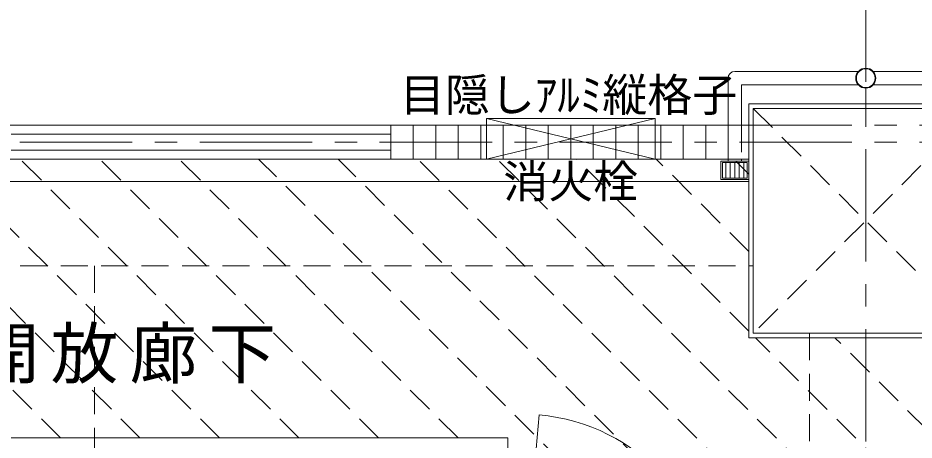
# Model space of a CAD drawing. Units: millimetres at full size; details may follow other scales. Extents: x -443943 to 462275, y -43546 to 79452.
# Drawn here: x -6964 to -2979, y -8888 to -7011 of the extents above; entities that cross this region are included whole.
import ezdxf
from ezdxf.enums import TextEntityAlignment as Align

# ---------------------------------------------------------------- set-up
doc = ezdxf.new("R2010")
doc.units = ezdxf.units.MM
doc.header["$LTSCALE"] = 100
doc.linetypes.add('CHAIN1', pattern=[8, 5, -1, 1, -1])
doc.linetypes.add('DASHED1', pattern=[1.8, 1.2, -0.6])
for name, color, linetype, lineweight in [('4-0_仕上', 7, 'Continuous', 15), ('4-1_通り芯', 4, 'Continuous', 9), ('4-2_躯体', 3, 'Continuous', 20), ('4-3_建具', 4, 'Continuous', 9), ('4-5_文字', 7, 'Continuous', 15), ('4-A_目地･ﾊｯﾁ', 4, 'Continuous', 9), ('4-C_E-CIRC', 4, 'Continuous', 9)]:
    doc.layers.add(name, color=color, linetype=linetype, lineweight=lineweight)
doc.styles.add('ＭＳ ゴシック', font='')
doc.styles.get('ＭＳ ゴシック').set_extended_font_data('MS Gothic')

msp = doc.modelspace()

# ---------------------------------------------------------------- linework, layer by layer
at = {"layer": '4-0_仕上', "color": 2}
for p, q in [((-3776.7, -7248.6), (-3227, -7248.6)), ((-2611.7, -7248.6), (-3161.3, -7248.6)), ((-3806.7, -7278.6), (-3806.7, -7488.1)), ((-3227, -7308.6), (-3746.7, -7308.6)), ((-3746.7, -7488.1), (-3746.7, -7308.6)), ((-3194.2, -7323.1), (-3194.2, -7393.1)), ((-3161.3, -7308.6), (-2641.7, -7308.6)), ((-3839.2, -7647.1), (-3714.2, -7647.1)), ((-3806.7, -7638.1), (-3806.7, -7647.1)), ((-3746.7, -7647.1), (-3746.7, -7638.1)), ((-3714.2, -7647.1), (-3714.2, -7729.1)), ((-3831.2, -7653.6), (-3831.2, -7722.6)), ((-3816.7, -7653.6), (-3816.7, -7722.6)), ((-3796.7, -7653.6), (-3796.7, -7722.6)), ((-3776.7, -7653.6), (-3776.7, -7722.6)), ((-3756.7, -7653.6), (-3756.7, -7722.6)), ((-3736.7, -7653.6), (-3736.7, -7722.6)), ((-3831.2, -7722.6), (-3722.2, -7722.6))]:
    msp.add_line(p, q, dxfattribs=at)
at = {"layer": '4-0_仕上'}
for p, q in [((-3714.2, -8433.1), (-3714.2, -7393.1)), ((-3714.2, -7638.1), (-9274.2, -7638.1)), ((-2674.2, -8433.1), (-3714.2, -8433.1)), ((-4786.1, -8878.1), (-6994.2, -8878.1))]:
    msp.add_line(p, q, dxfattribs=at)
at = {"layer": '4-0_仕上', "color": 2, "linetype": 'DASHED1'}
for p, q in [((-3806.7, -7488.1), (-3806.7, -7638.1)), ((-3746.7, -7488.1), (-3746.7, -7638.1))]:
    msp.add_line(p, q, dxfattribs=at)
at = {"layer": '4-0_仕上', "color": 4, "lineweight": 9}
msp.add_line((-3714.2, -7738.1), (-9274.2, -7738.1), dxfattribs=at)
at = {"layer": '4-0_仕上', "linetype": 'DASHED1'}
for p, q in [((-9294.2, -8113.1), (-3694.2, -8113.1)), ((-6624.2, -8113.1), (-6624.2, -14743.1)), ((-3444.2, -8413.1), (-3444.2, -14293.1))]:
    msp.add_line(p, q, dxfattribs=at)
at = {"layer": '4-0_仕上'}
for points in [[(-3714.2, -7393.1), (-2674.2, -7393.1), (-2674.2, -8433.1)], [(-4786.1, -8878.1), (-4786.1, -9643.1), (-4771.1, -9643.1)]]:
    msp.add_lwpolyline(points, dxfattribs=at)
at = {"layer": '4-0_仕上', "color": 2}
for points in [[(-3839.2, -7647.1), (-3839.2, -7729.1), (-3714.2, -7729.1)], [(-3831.2, -7653.6), (-3722.2, -7653.6), (-3722.2, -7722.6)]]:
    msp.add_lwpolyline(points, dxfattribs=at)
for radius in [44.5, 41.8]:
    msp.add_circle((-3194.2, -7278.6), radius, dxfattribs=at)
msp.add_arc((-3776.7, -7278.6), 30, 90, 180, dxfattribs=at)
at = {"layer": '4-1_通り芯', "linetype": 'CHAIN1'}
for p, q in [((-3194.2, -3594.4), (-3194.2, -19068.1)), ((-18955.9, -7488.1), (21355.8, -7488.1)), ((-18955.9, -7563.1), (3405.8, -7563.1))]:
    msp.add_line(p, q, dxfattribs=at)
at = {"layer": '4-2_躯体', "linetype": 'DASHED1'}
for p, q in [((-3694.2, -7413.1), (-2694.2, -8413.1)), ((-2694.2, -7413.1), (-3694.2, -8413.1))]:
    msp.add_line(p, q, dxfattribs=at)
at = {"layer": '4-2_躯体'}
msp.add_line((-2694.2, -8413.1), (-3694.2, -8413.1), dxfattribs=at)
msp.add_lwpolyline([(-3694.2, -8413.1), (-3694.2, -7413.1), (-2694.2, -7413.1)], dxfattribs=at)
at = {"layer": '4-3_建具', "color": 7, "lineweight": 15}
msp.add_line((-3694.2, -7488.1), (-9294.2, -7488.1), dxfattribs=at)
at = {"layer": '4-3_建具'}
for p, q in [((-5306.1, -7488.1), (-5306.1, -7638.1)), ((-5206.1, -7488.1), (-5206.1, -7638.1)), ((-5106.1, -7488.1), (-5106.1, -7638.1)), ((-5006.1, -7488.1), (-5006.1, -7638.1)), ((-4906.1, -7488.1), (-4906.1, -7638.1)), ((-4806.1, -7488.1), (-4806.1, -7638.1)), ((-4706.1, -7488.1), (-4706.1, -7638.1)), ((-4606.1, -7488.1), (-4606.1, -7638.1)), ((-4506.1, -7488.1), (-4506.1, -7638.1)), ((-4406.1, -7488.1), (-4406.1, -7638.1)), ((-4306.1, -7488.1), (-4306.1, -7638.1)), ((-4206.1, -7488.1), (-4206.1, -7638.1)), ((-4106.1, -7488.1), (-4106.1, -7638.1)), ((-4006.1, -7488.1), (-4006.1, -7638.1)), ((-3906.1, -7488.1), (-3906.1, -7638.1)), ((-3806.1, -7488.1), (-3806.1, -7647.1)), ((-4721.1, -9623.1), (-4647.1, -8776.4))]:
    msp.add_line(p, q, dxfattribs=at)
at = {"layer": '4-3_建具', "lineweight": 18}
for p, q in [((-6994.2, -7528.1), (-5306.1, -7528.1)), ((-6994.2, -7598.1), (-5306.1, -7598.1))]:
    msp.add_line(p, q, dxfattribs=at)
at = {"layer": '4-3_建具'}
msp.add_arc((-4721.1, -9623.1), 850, 0, 85, dxfattribs=at)
at = {"layer": '4-A_目地･ﾊｯﾁ', "color": 7, "lineweight": 15}
msp.add_line((-4881.1, -7458.1), (-4881.1, -7638.1), dxfattribs=at)
at = {"layer": '4-A_目地･ﾊｯﾁ'}
for p, q in [((-4881.1, -7638.1), (-4131.1, -7458.1)), ((-4881.1, -7458.1), (-4131.1, -7638.1))]:
    msp.add_line(p, q, dxfattribs=at)
at = {"layer": '4-A_目地･ﾊｯﾁ', "color": 7, "lineweight": 15}
msp.add_lwpolyline([(-4881.1, -7458.1), (-4131.1, -7458.1), (-4131.1, -7638.1)], dxfattribs=at)
at = {"layer": '4-C_E-CIRC', "linetype": 'DASHED1'}
for p, q in [((-6775.2, -8878.1), (-8015.2, -7638.1)), ((-6421.7, -8878.1), (-7661.7, -7638.1)), ((-6068.1, -8878.1), (-7308.1, -7638.1)), ((-5714.6, -8878.1), (-6954.6, -7638.1)), ((-5361, -8878.1), (-6601, -7638.1)), ((-5007.4, -8878.1), (-6247.4, -7638.1)), ((-3905.9, -9626.1), (-5893.9, -7638.1)), ((-3552.3, -9626.1), (-5540.3, -7638.1)), ((-3181.8, -9643.1), (-5186.8, -7638.1)), ((-2828.2, -9643.1), (-4833.2, -7638.1)), ((-3714.2, -8403.6), (-4479.7, -7638.1)), ((-3714.2, -8050.1), (-4126.1, -7638.1)), ((-3714.2, -7705.5), (-3772.6, -7647.1)), ((-2474.7, -9643.1), (-3684.7, -8433.1)), ((-2159.5, -9604.7), (-3331.1, -8433.1))]:
    msp.add_line(p, q, dxfattribs=at)

# ---------------------------------------------------------------- texts
at = {"layer": '4-3_建具', "style": 'ＭＳ ゴシック'}
for s, p in [('目隠しｱﾙﾐ縦格子', (-5265.5, -7470.2)), ('消火栓', (-4806.1, -7854.9))]:
    msp.add_text(s, height=146.6, dxfattribs=at).set_placement(p, align=Align.BOTTOM_LEFT)
at = {"layer": '4-5_文字', "insert": (-7169.2, -8637.5), "char_height": 219.9, "attachment_point": 7, "style": 'ＭＳ ゴシック'}
msp.add_mtext('\\T1.17;開放廊下', dxfattribs=at)

doc.saveas('drawing.dxf')
